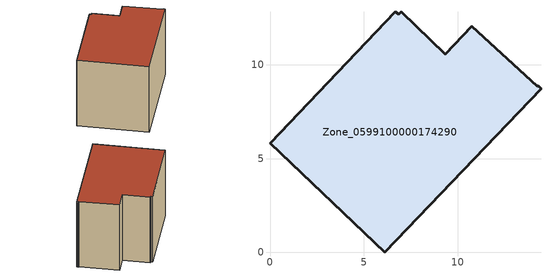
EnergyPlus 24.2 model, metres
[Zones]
Zone_0599100000174290
 floor ground (C_G): 14.29,8.89 14.45,8.74 6.12,0 0,5.83 6.68,12.84 6.86,12.69 6.99,12.82 9.35,10.58 10.76,12.06 14.25,8.85 z1.92
 wall outside (C_F): 0,5.83 6.12,0 14.45,8.74 14.29,8.89 14.25,8.85 10.76,12.06 9.35,10.58 6.99,12.82 6.86,12.69 6.68,12.84 0,5.83 z1.92:10.93
 roof outside (C_R): 14.45,8.74 14.29,8.89 14.25,8.85 10.76,12.06 9.35,10.58 6.99,12.82 6.86,12.69 6.68,12.84 0,5.83 6.12,0 z10.93
[BUILDING]
Pand.0599100000174290: North Axis=0; Terrain=City; Loads Convergence Tolerance Value=0.04; Temperature Convergence Tolerance Value=0.4; Solar Distribution=FullExterior; Maximum Number of Warmup Days=25; Minimum Number of Warmup Days=1
[Site:Location]
Rotterdam.The.Hague.AP_ZH_NLD Design_Conditions: Latitude=51.96; Longitude=4.45; Time Zone=1; Elevation=-4.5
[SITE:GROUNDTEMPERATURE:BUILDINGSURFACE]
18, 18, 18, 18, 18, 18, 18, 18, 18, 18, 18, 18
[MATERIAL] Thermal Absorptance=0.9; Solar Absorptance=0.7; Visible Absorptance=0.7
Name | Roughness | Thickness | Conductivity | Density | Specific Heat
G.TC.1992-2005 | MediumSmooth | 0.15 | 0.06 | 540 | 1210
F.TC.1992-2005 | Rough | 0.3 | 0.12 | 1920 | 840
R.TC.1992-2005 | MediumRough | 0.2 | 0.08 | 1500 | 1000
[CONSTRUCTION]
C_G: G.TC.1992-2005
C_F: F.TC.1992-2005
C_R: R.TC.1992-2005
[ZONE]
Zone_0599100000174290: Type=1; Multiplier=1; Ceiling Height=Autocalculate; Volume=Autocalculate; Floor Area=autocalculate; Part of Total Floor Area=Yes
[ZONEINFILTRATION:DESIGNFLOWRATE]
Infil_Zone_0599100000174290: Zone or ZoneList or Space or SpaceList=Zone_0599100000174290; Schedule=AlwaysOn; Design Flow Rate Calculation Method=Flow/Area; Flow Rate per Floor Area=0.0015; Constant Term Coefficient=1; Temperature Term Coefficient=0; Velocity Term Coefficient=0; Velocity Squared Term Coefficient=0
[HVACTEMPLATE:ZONE:IDEALLOADSAIRSYSTEM]
Zone_0599100000174290: Maximum Heating Supply Air Temperature=50; Minimum Cooling Supply Air Temperature=13; Maximum Heating Supply Air Humidity Ratio=0.0156; Minimum Cooling Supply Air Humidity Ratio=0.0077; Heating Limit=NoLimit; Cooling Limit=NoLimit; Dehumidification Control Type=ConstantSensibleHeatRatio; Cooling Sensible Heat Ratio=0.7; Dehumidification Setpoint=60; Humidification Control Type=None; Humidification Setpoint=30; Outdoor Air Method=None; Outdoor Air Flow Rate per Person=0.00944; Outdoor Air Flow Rate per Zone Floor Area=0; Outdoor Air Flow Rate per Zone=0; Demand Controlled Ventilation Type=None; Outdoor Air Economizer Type=NoEconomizer; Heat Recovery Type=None; Sensible Heat Recovery Effectiveness=0.7; Latent Heat Recovery Effectiveness=0.65
[ZONECONTROL:THERMOSTAT]
ThermostatControl_Zone_0599100000174290: Zone or ZoneList=Zone_0599100000174290; Control Type Schedule=DualSetpointControlType; Control 1=Thermostat_Zone_0599100000174290; Temperature Difference Between Cutout And Setpoint=0
[THERMOSTATSETPOINT:DUALSETPOINT]
Thermostat_Zone_0599100000174290: Heating Setpoint Temperature Schedule=HeatingSetpoint_Zone_0599100000174290; Cooling Setpoint Temperature Schedule=CoolingSetpoint_Zone_0599100000174290
[SCHEDULE:COMPACT]
HeatingSetpoint_Zone_0599100000174290: Through: 12/31, For: AllDays, Until: 24:00, 21
CoolingSetpoint_Zone_0599100000174290: Through: 12/31, For: AllDays, Until: 24:00, 24
DualSetpointControlType: Through: 12/31, For: AllDays, Until: 24:00, 4
AlwaysOn: Through: 12/31, For: AllDays, Until: 24:00, 1
